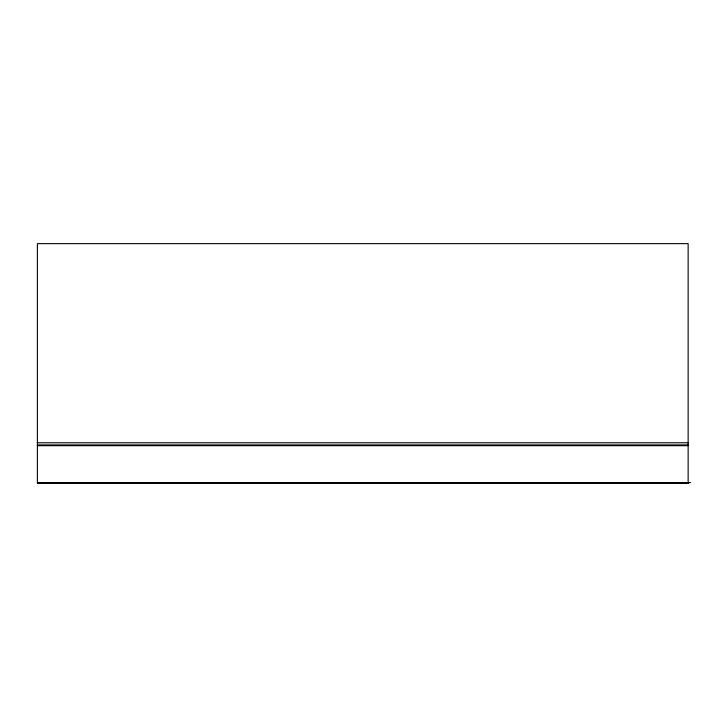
<?xml version="1.0" encoding="UTF-8"?>
<svg xmlns="http://www.w3.org/2000/svg" width="727" height="727" viewBox="0 0 727 727"><rect width="100%" height="100%" fill="white"/><g stroke="black" fill="none" stroke-linecap="round" stroke-linejoin="round"><path stroke-width="1.09" d="M688.142 483.364L688.142 243.636L37.395 243.636L37.395 483.364L688.142 483.364L688.142 482.61M37.395 442.779L688.142 442.779M37.395 444.933L688.142 444.933M37.395 445.687L688.142 445.687M37.395 482.61L690.65 482.61"/></g></svg>
